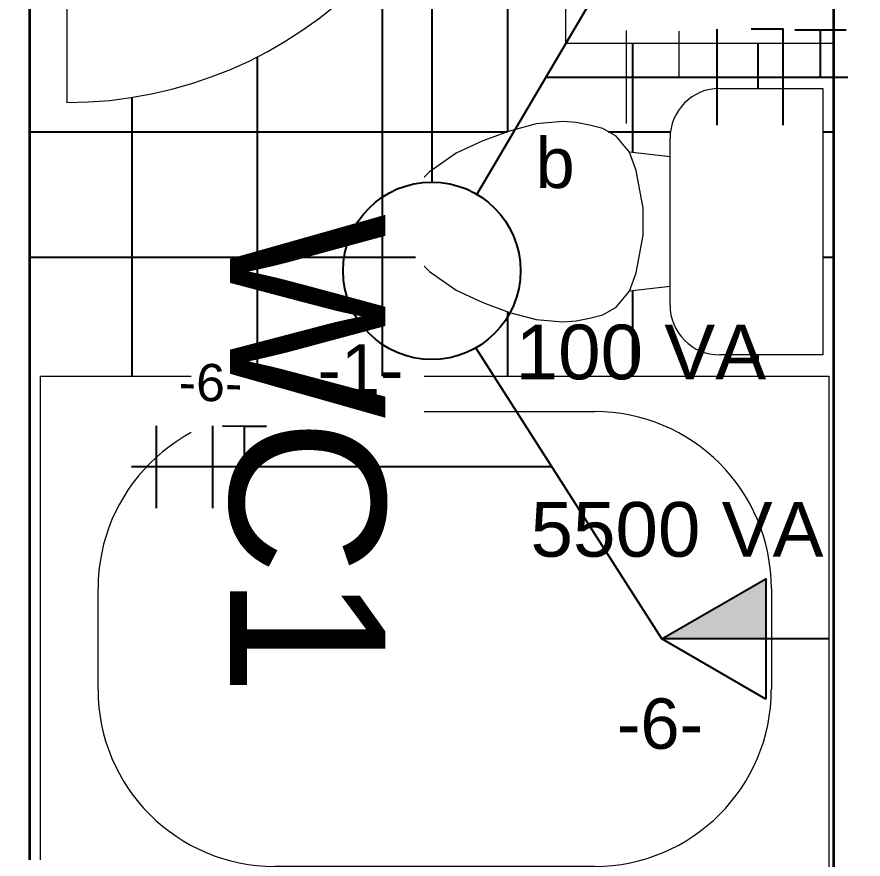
# Model space of a CAD drawing. Header units: metres. Extents: x -182 to 99, y 70 to 117.
# Drawn here: x -1.698 to -0.088, y 82.437 to 84.039 of the extents above; entities that cross this region are included whole.
import ezdxf

# ---------------------------------------------------------------- set-up
doc = ezdxf.new("R2010")
doc.units = ezdxf.units.M
doc.header["$LTSCALE"] = 0.01
for name, color, linetype, lineweight in [('A-DOOR', 1, 'Continuous', 9), ('A-DOOR-FRAM', 1, 'Continuous', 13), ('A-WALL', 2, 'Continuous', 9), ('P-SANR-FIXT', 6, 'Continuous', 9)]:
    doc.layers.add(name, color=color, linetype=linetype, lineweight=lineweight)
for name, color, linetype in [('FIAÇÃO', 10, 'Continuous'), ('Força', 7, 'Continuous'), ('Iluminação', 7, 'Continuous')]:
    doc.layers.add(name, color=color, linetype=linetype)
doc.styles.add('Arial', font='arial.ttf', dxfattribs={"height": 0.29506})
doc.styles.add('Arial_2', font='arial.ttf', dxfattribs={"height": 0.258177})
doc.dimstyles.new('Diagonal', dxfattribs={"dimscale": 0.3048, "dimtxt": 0.258177, "dimasz": 1.025262, "dimexe": 0.984252, "dimexo": 0.615157, "dimgap": 0.04101, "dimtad": 1, "dimrnd": 0.01, "dimzin": 0, "dimdsep": 46, "dimtxsty": 'Arial_2', "dimblk1": 'OBLIQUE', "dimblk2": 'OBLIQUE', "dimsah": 1, "dimcen": 0.09, "dimse1": 1, "dimse2": 1, "dimazin": 0, "dimtfac": 1, "dimtix": 1, "dimtmove": 0, "dimatfit": 3, "dimfxl": 1, "dimtvp": 1, "dimtfill": 1, "dimtolj": 1, "dimtzin": 0, "dimarcsym": 2})

# ---------------------------------------------------------------- blocks, each defined once
blk = doc.blocks.new('M_Retrete-Doméstico-3D - M_Retrete-Doméstico-3D-V19-Nivel 4')
at = {"layer": 'P-SANR-FIXT'}
for p, q in [((-0.2534, 0.4947), (0.2534, 0.4947)), ((-0.2534, 0.2984), (-0.2534, 0.4947)), ((0.2534, 0.4947), (0.2534, 0.2984)), ((0.1587, 0.2038), (-0.1588, 0.2038)), ((-0.1235, 0.2038), (-0.1323, 0.127)), ((0.1235, 0.2038), (0.1323, 0.127)), ((-0.0254, 0.1524), (-0.0974, 0.1397)), ((0.0254, 0.1524), (-0.0254, 0.1524)), ((0.0974, 0.1397), (0.0254, 0.1524)), ((-0.0974, 0.1397), (-0.1323, 0.127)), ((0.1323, 0.127), (0.0974, 0.1397)), ((-0.1323, 0.127), (-0.1626, 0.1016)), ((0.1626, 0.1016), (0.1323, 0.127)), ((-0.1626, 0.1016), (-0.177, 0.0762)), ((0.177, 0.0762), (0.1626, 0.1016)), ((-0.177, 0.0762), (-0.1838, 0.0508)), ((0.1838, 0.0508), (0.177, 0.0762)), ((-0.1838, 0.0508), (-0.1883, 0.0253)), ((0.1883, 0.0253), (0.1838, 0.0508)), ((-0.1883, 0.0253), (-0.1905, 0)), ((0.1905, 0), (0.1883, 0.0253)), ((-0.1905, 0), (-0.1861, -0.0506)), ((0.1861, -0.0506), (0.1905, 0)), ((-0.1861, -0.0506), (-0.1724, -0.1016)), ((0.1724, -0.1016), (0.1861, -0.0506)), ((-0.1724, -0.1016), (-0.1539, -0.1524)), ((0.1539, -0.1524), (0.1724, -0.1016)), ((-0.1539, -0.1524), (-0.1302, -0.2032)), ((0.1302, -0.2032), (0.1539, -0.1524)), ((-0.1302, -0.2032), (-0.095, -0.254)), ((0.095, -0.254), (0.1302, -0.2032)), ((-0.095, -0.254), (-0.0696, -0.2794)), ((0.0696, -0.2794), (0.095, -0.254)), ((-0.0696, -0.2794), (-0.0476, -0.2921)), ((0.0476, -0.2921), (0.0696, -0.2794)), ((-0.0476, -0.2921), (-0.0127, -0.3048)), ((-0.0127, -0.3048), (0.0127, -0.3048)), ((0.0127, -0.3048), (0.0476, -0.2921))]:
    blk.add_line(p, q, dxfattribs=at)
for centre, start, end in [((-0.1588, 0.2984), 180, 270), ((0.1587, 0.2984), 270, 360)]:
    blk.add_arc(centre, 0.0946, start, end, dxfattribs=at)
blk = doc.blocks.new('M_Bañera de hidromasaje - 1500 mm x 1000 mm - Privado-V20-Nivel 4')
at = {"layer": 'P-SANR-FIXT'}
for p, q in [((0, 0.08), (0, 1)), ((0, 1), (1.5, 1)), ((1.5, 1), (1.5, 0)), ((0.4461, 0.9325), (1.0539, 0.9325)), ((0.1095, 0.404), (0.1095, 0.596)), ((1.3905, 0.596), (1.3905, 0.404)), ((1.0539, 0.0675), (0.4461, 0.0675)), ((1.5, 0), (0.26, 0))]:
    blk.add_line(p, q, dxfattribs=at)
blk.add_circle((0.4778, 0.5564), 0.02, dxfattribs=at)
for centre, radius, start, end in [((0.4461, 0.596), 0.3365, 90, 180), ((1.0539, 0.596), 0.3366, 360, 90), ((0.4461, 0.404), 0.3366, 180, 270), ((1.0539, 0.404), 0.3365, 270, 0)]:
    blk.add_arc(centre, radius, start, end, dxfattribs=at)
blk = doc.blocks.new('M_Lavabo - Oval - 635 mm x 510 mm - Privado-224825-Nivel 4')
at = {"layer": 'P-SANR-FIXT'}
for p, q in [((1.0218, -10.2437), (1.0218, -10.7537)), ((1.6568, -10.7537), (1.6568, -10.2437)), ((1.0218, -10.7537), (1.6568, -10.7537))]:
    blk.add_line(p, q, dxfattribs=at)
at = {"layer": 'P-SANR-FIXT', "flags": 128}
for points in [[(1.101, -10.5356), (1.1031, -10.5092), (1.1093, -10.4834), (1.1193, -10.4589), (1.1327, -10.4361), (1.1491, -10.4153), (1.168, -10.3967), (1.189, -10.3805), (1.2117, -10.3668), (1.2358, -10.3556), (1.2608, -10.3469), (1.2866, -10.3407), (1.3129, -10.337), (1.3393, -10.3358), (1.3658, -10.337), (1.3921, -10.3407), (1.4179, -10.3469), (1.4429, -10.3556), (1.4669, -10.3668), (1.4896, -10.3805), (1.5107, -10.3967), (1.5296, -10.4153), (1.546, -10.4361), (1.5594, -10.4589), (1.5694, -10.4834), (1.5756, -10.5092), (1.5777, -10.5356)], [(1.5777, -10.5356), (1.5756, -10.562), (1.5694, -10.5878), (1.5594, -10.6123), (1.546, -10.6352), (1.5296, -10.656), (1.5107, -10.6745), (1.4896, -10.6907), (1.4669, -10.7044), (1.4429, -10.7156), (1.4179, -10.7243), (1.3921, -10.7305), (1.3658, -10.7342), (1.3393, -10.7354), (1.3129, -10.7342), (1.2866, -10.7305), (1.2608, -10.7243), (1.2358, -10.7156), (1.2117, -10.7044), (1.189, -10.6907), (1.168, -10.6745), (1.1491, -10.656), (1.1327, -10.6352), (1.1193, -10.6123), (1.1093, -10.5878), (1.1031, -10.562), (1.101, -10.5356)]]:
    blk.add_lwpolyline(points, dxfattribs=at)
at = {"layer": 'P-SANR-FIXT'}
for radius, start, end in [(0.0349, 0, 180), (0.016, 0, 180), (0.016, 0, 180), (0.0349, 180, 360), (0.016, 180, 0), (0.016, 180, 0)]:
    blk.add_arc((1.3393, -10.4215), radius, start, end, dxfattribs=at)
blk = doc.blocks.new('Puerta de 1 hoja - 80 x 210 cm-V21-Nivel 4')
at = {"layer": 'A-DOOR', "lineweight": 13}
blk.add_line((0.6669, 0.05), (0.6669, 0.85), dxfattribs=at)
blk.add_arc((0.6669, 0.05), 0.8, 90, 180, dxfattribs=at)
at = {"layer": 'A-DOOR-FRAM'}
for p, q in [((-0.1331, 0.06), (-0.2031, 0.06)), ((-0.2031, 0.06), (-0.2031, 0.05)), ((-0.1331, 0.05), (-0.1331, 0.06)), ((-0.1081, 0.05), (-0.1331, 0.05)), ((-0.1081, 0.015), (-0.1081, 0.05)), ((0.6669, 0.05), (0.6419, 0.05)), ((0.6419, 0.05), (0.6419, 0.015)), ((0.7369, 0.06), (0.6669, 0.06)), ((0.6669, 0.06), (0.6669, 0.05)), ((-0.0981, 0.015), (-0.1081, 0.015)), ((-0.0981, -0.05), (-0.0981, 0.015)), ((0.6419, 0.015), (0.6319, 0.015)), ((0.6319, 0.015), (0.6319, -0.05)), ((-0.2081, -0.05), (-0.2081, -0.06)), ((-0.2081, -0.06), (-0.1331, -0.06)), ((-0.1331, -0.06), (-0.1331, -0.05)), ((-0.1331, -0.05), (-0.0981, -0.05)), ((0.6319, -0.05), (0.6669, -0.05)), ((0.6669, -0.05), (0.6669, -0.06)), ((0.6669, -0.06), (0.7419, -0.06)), ((0.7419, -0.06), (0.7419, -0.05))]:
    blk.add_line(p, q, dxfattribs=at)
blk = doc.blocks.new('_Oblique')
at = {"color": 0, "linetype": 'ByBlock', "lineweight": -2}
blk.add_line((-0.5, -0.5), (0.5, 0.5), dxfattribs=at)
blk = doc.blocks.new('*D473')
at = {"color": 0, "lineweight": -2, "transparency": 16777216}
blk.add_line((17.086, 110.44), (17.086, 81.2458), dxfattribs=at)
at = {"layer": 'Defpoints', "color": 0, "transparency": 16777216}
for p in [(8.3862, 110.44), (-2.4818, 81.2458), (17.086, 81.2458)]:
    blk.add_point(p, dxfattribs=at)
at = {"color": 0, "lineweight": -2, "transparency": 16777216, "xscale": 0.3124999999999999, "yscale": 0.3124999999999999, "zscale": 0.3124999999999999}
for p, rotation in [((17.086, 110.44), 90), ((17.086, 81.2458), 270)]:
    blk.add_blockref('_Oblique', p, dxfattribs=dict(at, rotation=rotation))
at = {"color": 0, "transparency": 16777216, "insert": (16.9417, 95.8429), "char_height": 0.25818, "attachment_point": 5, "rotation": 90, "style": 'Arial_2', "bg_fill": 3, "box_fill_scale": 1.1, "bg_fill_color": 256, "bg_fill_true_color": 13158600, "bg_fill_transparency": 0}
blk.add_mtext('\\A1;29.19', dxfattribs=at)
blk = doc.blocks.new('F-N-T')
at = {"layer": 'FIAÇÃO', "color": 1}
blk.add_line((2561.97, 1284.08), (2561.97, 1304.9), dxfattribs=at)
at = {"layer": 'FIAÇÃO', "color": 3}
blk.add_line((2584.31, 1294.33), (2584.31, 1304.75), dxfattribs=at)
at = {"layer": 'FIAÇÃO', "color": 5}
blk.add_lwpolyline([(2576.26, 1284.08), (2576.26, 1304.9), (2569.32, 1304.9)], dxfattribs=at)
at = {"layer": 'FIAÇÃO', "color": 3}
blk.add_lwpolyline([(2578.75, 1304.75), (2584.31, 1304.75), (2589.86, 1304.75)], dxfattribs=at)
blk = doc.blocks.new('F-F')
at = {"layer": 'FIAÇÃO'}
for p, q in [((2561.97, 1222.26), (2561.97, 1243.08)), ((2576.26, 1222.26), (2576.26, 1243.08))]:
    blk.add_line(p, q, dxfattribs=at)
at = {"layer": 'FIAÇÃO', "color": 3}
blk.add_line((2584.31, 1232.67), (2584.31, 1243.08), dxfattribs=at)
blk.add_lwpolyline([(2578.75, 1243.08), (2584.31, 1243.08), (2589.86, 1243.08)], dxfattribs=at)

msp = doc.modelspace()

# ---------------------------------------------------------------- linework, layer by layer
at = {"layer": 'A-WALL', "color": 7, "lineweight": 35}
for p, q in [((-1.6729, 82.4358), (-1.6729, 84.6759)), ((-0.1443, 84.6759), (-0.1443, 82.3358))]:
    msp.add_line(p, q, dxfattribs=at)

# ---------------------------------------------------------------- block references
at = {"layer": 'A-DOOR', "rotation": 180}
msp.add_blockref('Puerta de 1 hoja - 80 x 210 cm-V21-Nivel 4', (-0.936, 84.7259), dxfattribs=at)
at = {"layer": 'P-SANR-FIXT'}
for name, p, rotation in [('M_Lavabo - Oval - 635 mm x 510 mm - Privado-224825-Nivel 4', (10.0994, 85.6453), 270.0000000000002), ('M_Retrete-Doméstico-3D - M_Retrete-Doméstico-3D-V19-Nivel 4', (-0.659, 83.6493), 269.9999999999999)]:
    msp.add_blockref(name, p, dxfattribs=dict(at, rotation=rotation))
msp.add_blockref('M_Bañera de hidromasaje - 1500 mm x 1000 mm - Privado-V20-Nivel 4', (-1.6529, 82.3558), dxfattribs=at)

# ---------------------------------------------------------------- next in the draw order: dimensions: what is measured, and where the dimension line sits
at = {"color": 1}
dim = msp.add_linear_dim(base=(17.086, 81.2458), p1=(8.3862, 110.44), p2=(-2.4818, 81.2458), angle=90, dimstyle='Diagonal', override={"dimpost": '<>'}, dxfattribs=at)
dim.commit()
dim.dimension.update_dxf_attribs({"geometry": '*D473', "text_midpoint": (16.9417, 95.8429)})

# ---------------------------------------------------------------- next in the draw order: hatches: boundary and pattern name
at = {"layer": 'Iluminação'}
msp.add_hatch(color=256, dxfattribs=at).paths.add_polyline_path([(-0.4705, 82.8558), (-0.2727, 82.8558), (-0.2727, 82.97)])

# ---------------------------------------------------------------- next in the draw order: linework, layer by layer
at = {"layer": 'FIAÇÃO', "lineweight": 20}
msp.add_line((-0.5379, 83.8358), (-0.5379, 84.0126), dxfattribs=at)
at = {"layer": 'FIAÇÃO', "color": 18, "lineweight": 20, "true_color": 0x000000}
msp.add_line((-0.4379, 83.923), (-0.4379, 84.0114), dxfattribs=at)
at = {"layer": 'Força', "color": 0, "ltscale": 0.5}
msp.add_line((-0.191, 83.9242), (-0.1172, 83.9242), dxfattribs=at)
at = {"layer": 'Iluminação', "color": 0, "ltscale": 0.5}
for p, q in [((-0.9084, 85.3372), (-0.9084, 83.7246)), ((-0.8226, 83.7012), (-0.4736, 84.2925)), ((-0.691, 83.9242), (-0.191, 83.9242)), ((-0.4705, 82.8558), (-0.8247, 83.4093))]:
    msp.add_line(p, q, dxfattribs=at)
at = {"layer": 'Iluminação'}
msp.add_line((-0.1529, 82.8558), (-0.4705, 82.8558), dxfattribs=at)
msp.add_lwpolyline([(-0.2727, 82.7416), (-0.4705, 82.8558), (-0.2727, 82.97)], close=True, dxfattribs=at)

# ---------------------------------------------------------------- next in the draw order: block references
at = {"layer": 'FIAÇÃO', "lineweight": 20, "xscale": 0.008784106945095342, "yscale": 0.008784106945095342, "zscale": 0.008784106945095342}
msp.add_blockref('F-N-T', (-22.87, 72.5533), dxfattribs=at)

# ---------------------------------------------------------------- next in the draw order: texts
at = {"color": 7, "transparency": 33554687, "insert": (-0.9971, 83.6641), "char_height": 0.29506, "width": 0.93599, "attachment_point": 1, "rotation": 270, "line_spacing_factor": 0.938532, "style": 'Arial', "bg_fill": 3, "box_fill_scale": 1.25, "bg_fill_color": 7, "bg_fill_transparency": 0}
msp.add_mtext('WC1', dxfattribs=at)
at = {"layer": 'Iluminação', "lineweight": 20, "style": 'Arial'}
for s, height, p in [('b', 0.0959, (-0.711, 83.7133)), ('-6-', 0.09589, (-0.5561, 82.6469))]:
    msp.add_text(s, height=height, dxfattribs=at).set_placement(p)
at = {"layer": 'Iluminação', "lineweight": 20, "char_height": 0.104025, "width": 0.595396, "attachment_point": 8, "style": 'Arial'}
for s, insert in [('{\\H0.0275x;\\P\\P}100 VA', (-0.5106, 83.348)), ('{\\H0.0275x;\\P\\P}5500 VA', (-0.4419, 83.0107))]:
    msp.add_mtext(s, dxfattribs=dict(at, insert=insert))

# ---------------------------------------------------------------- next in the draw order: hatches: boundary and pattern name
at = {"transparency": 33554687}
h = msp.add_hatch(dxfattribs=at)
h.set_pattern_fill('NET', color=251, scale=0.075)
h.set_pattern_definition([(0, (-7.43142, 1e-13), (0, 0.238125), []), (90, (-7.43142, 1e-13), (-0.238125, 0), [])])
h.paths.add_polyline_path([(-0.1443, 83.9884), (-0.6543, 83.9884), (-0.6543, 84.6234), (-0.1443, 84.6234), (-0.1443, 84.6759), (-0.7329, 84.6759), (-0.7329, 84.6659), (-0.8029, 84.6659, -0.396018), (-1.5629, 83.8769), (-1.5629, 83.8759), (-1.6029, 83.8759), (-1.6029, 84.6659), (-1.6729, 84.6659), (-1.6729, 83.3541), (-1.6529, 83.3541), (-1.6529, 83.3558), (-0.1529, 83.3558), (-0.1443, 83.3541)])
h.paths.add_polyline_path([(-0.9638, 83.6366), (-0.9638, 83.662), (-0.9511, 83.6969), (-0.9384, 83.7189), (-0.913, 83.7443), (-0.8622, 83.7796), (-0.8114, 83.8033), (-0.7606, 83.8218), (-0.7096, 83.8354), (-0.659, 83.8398), (-0.6337, 83.8376), (-0.6082, 83.8331), (-0.5828, 83.8263), (-0.5574, 83.8119), (-0.532, 83.7817), (-0.4552, 83.7728), (-0.4552, 83.8081, -0.414214), (-0.3605, 83.9027), (-0.1643, 83.9027), (-0.1643, 83.3959), (-0.3605, 83.3959, -0.414214), (-0.4552, 83.4906), (-0.4552, 83.5259), (-0.532, 83.517), (-0.5574, 83.4868), (-0.5828, 83.4724), (-0.6082, 83.4656), (-0.6337, 83.4611), (-0.659, 83.4588), (-0.7096, 83.4633), (-0.7606, 83.4769), (-0.8114, 83.4954), (-0.8622, 83.5191), (-0.913, 83.5544), (-0.9384, 83.5798), (-0.9511, 83.6018)], flags=16)
h.paths.add_polyline_path([(-1.4532, 83.7681), (-1.4532, 82.6579), (-0.8452, 82.6579), (-0.8452, 83.7681)], flags=9)

# ---------------------------------------------------------------- next in the draw order: linework, layer by layer
at = {"layer": 'Força', "color": 0, "ltscale": 0.5}
msp.add_line((-0.6798, 83.1828), (-1.4798, 83.1828), dxfattribs=at)
at = {"layer": 'Iluminação'}
msp.add_circle((-0.9084, 83.5559), 0.1688, dxfattribs=at)

# ---------------------------------------------------------------- next in the draw order: block references
at = {"layer": 'FIAÇÃO', "lineweight": 20, "xscale": 0.007500000000000001, "yscale": 0.007500000000000001, "zscale": 0.007500000000000001, "rotation": 359.9548737758172}
msp.add_blockref('F-F', (-20.6544, 73.9529), dxfattribs=at)

# ---------------------------------------------------------------- next in the draw order: texts
at = {"layer": 'FIAÇÃO', "lineweight": 20, "style": 'Arial'}
msp.add_text('-6-', height=0.07075, rotation=358.7675, dxfattribs=at).set_placement((-1.3904, 83.3093))
at = {"layer": 'Iluminação', "lineweight": 20, "style": 'Arial'}
msp.add_text('-1-', height=0.09589, dxfattribs=at).set_placement((-1.126, 83.3204))

doc.saveas('drawing.dxf')
